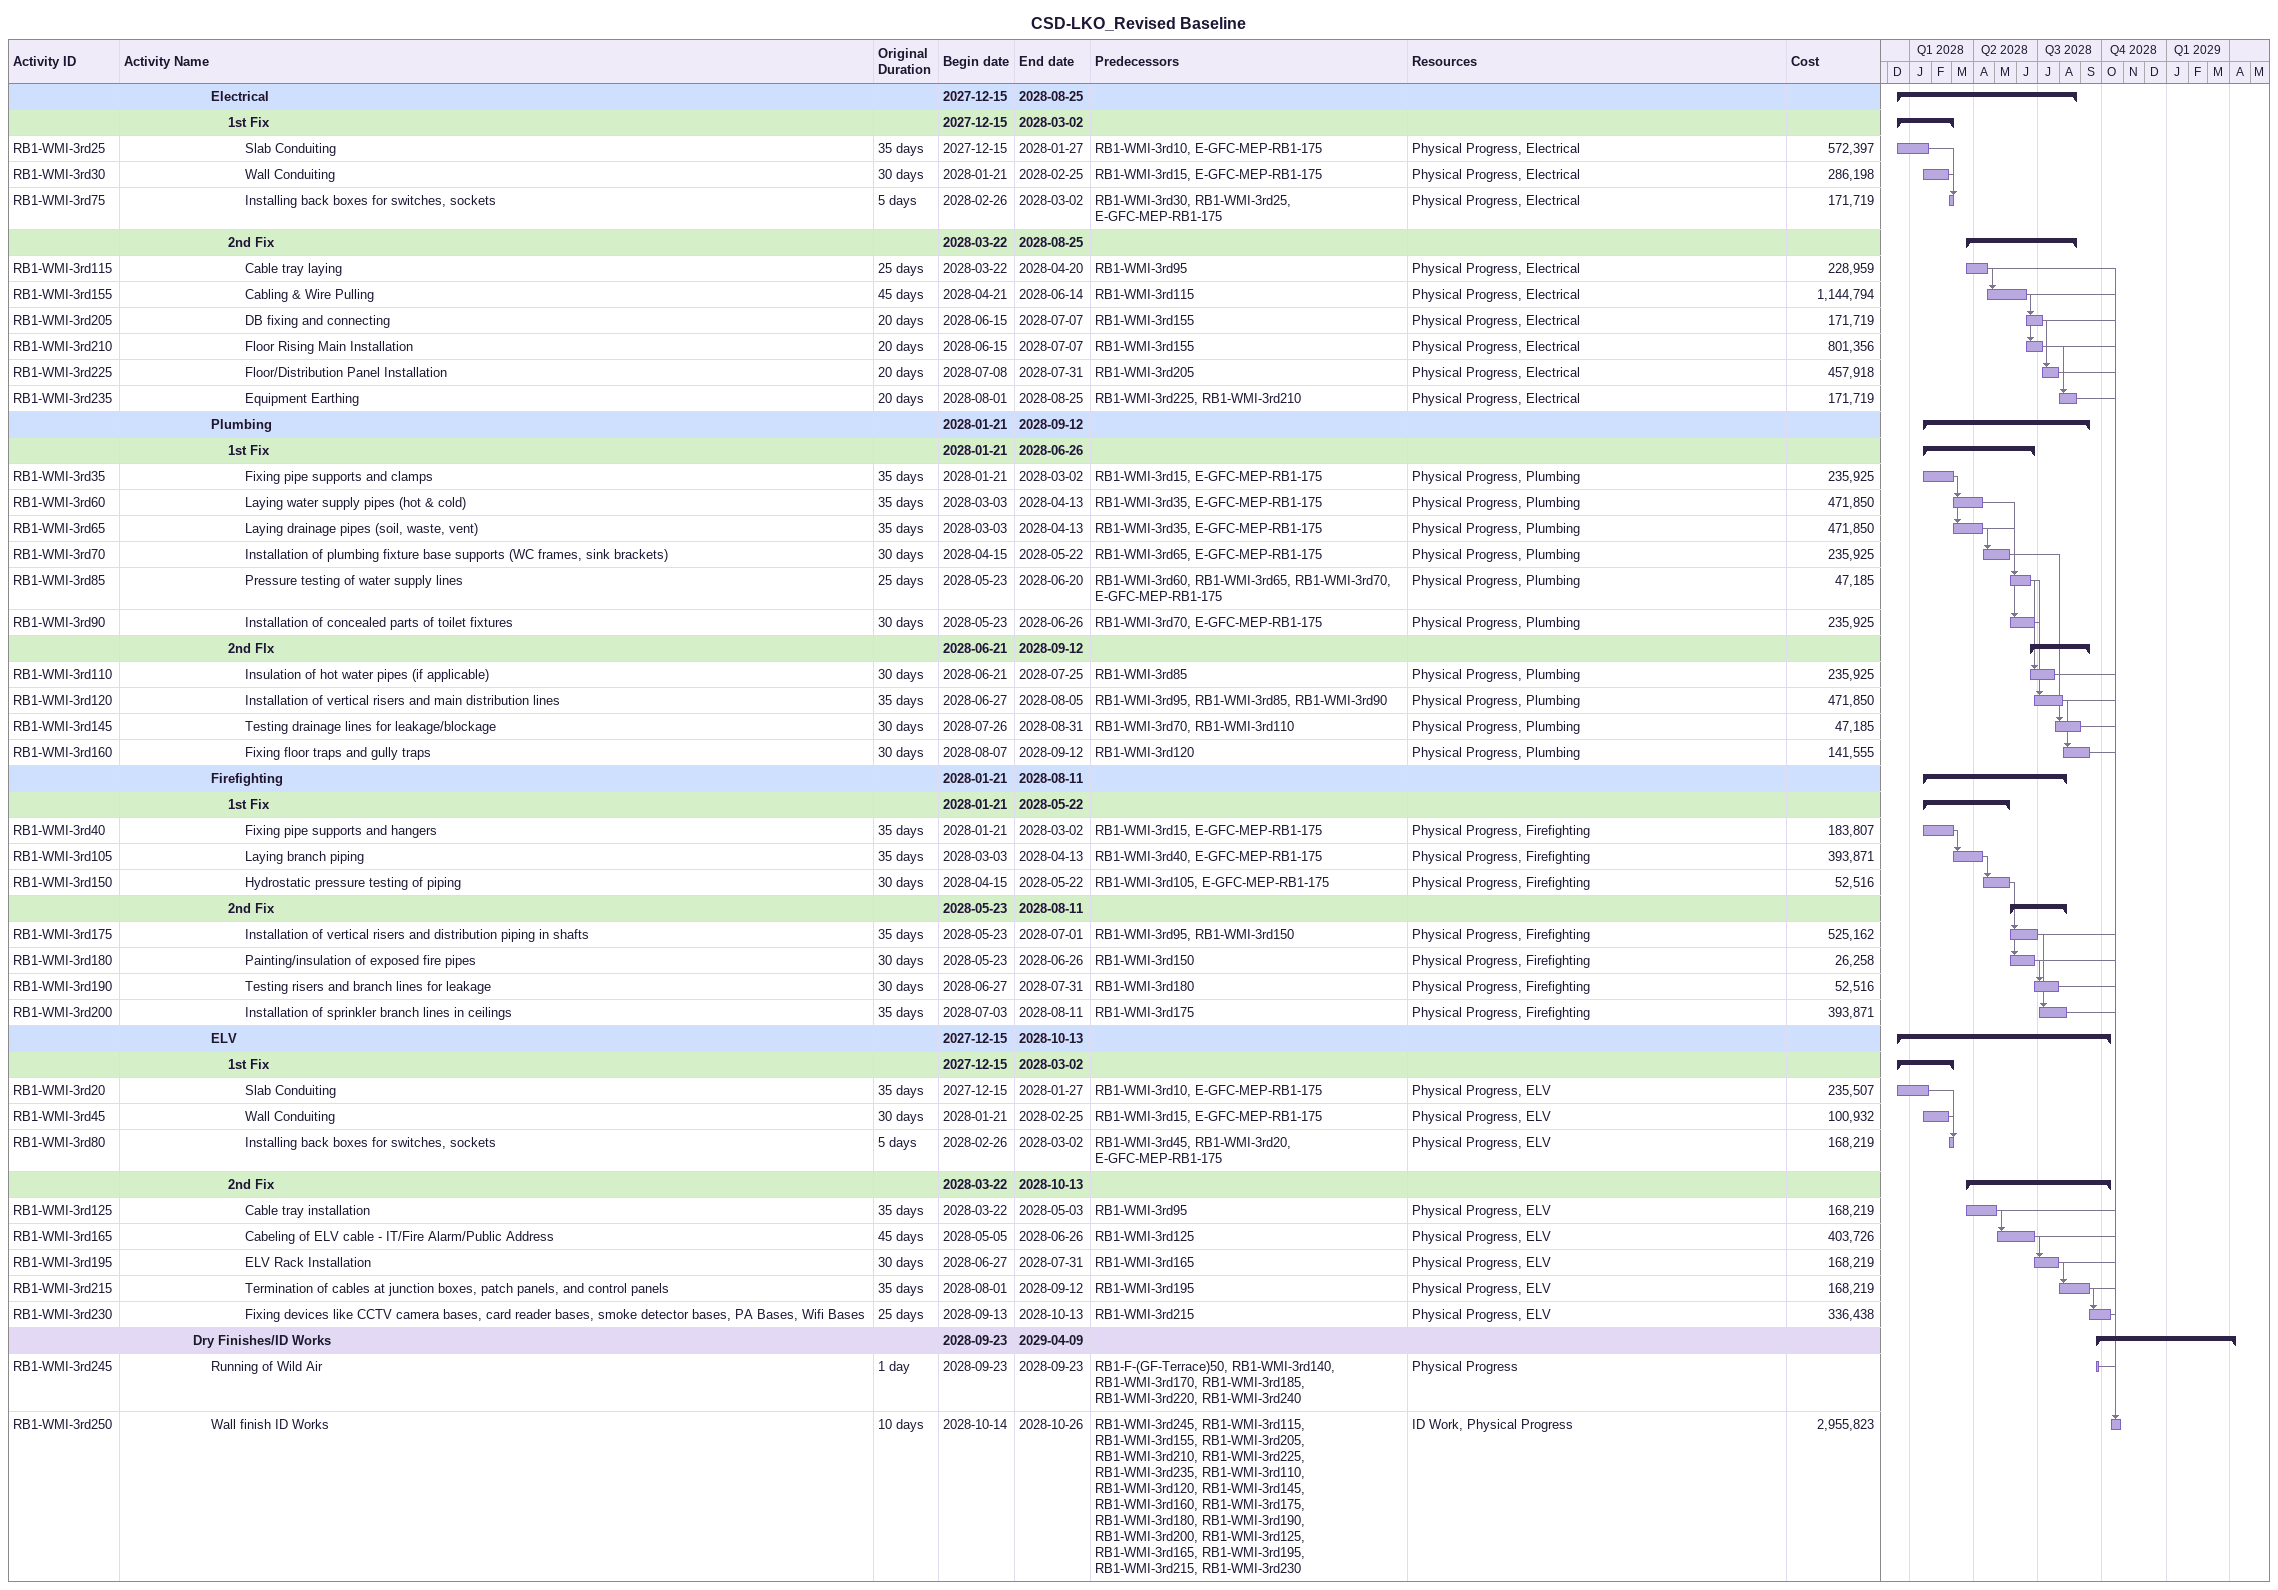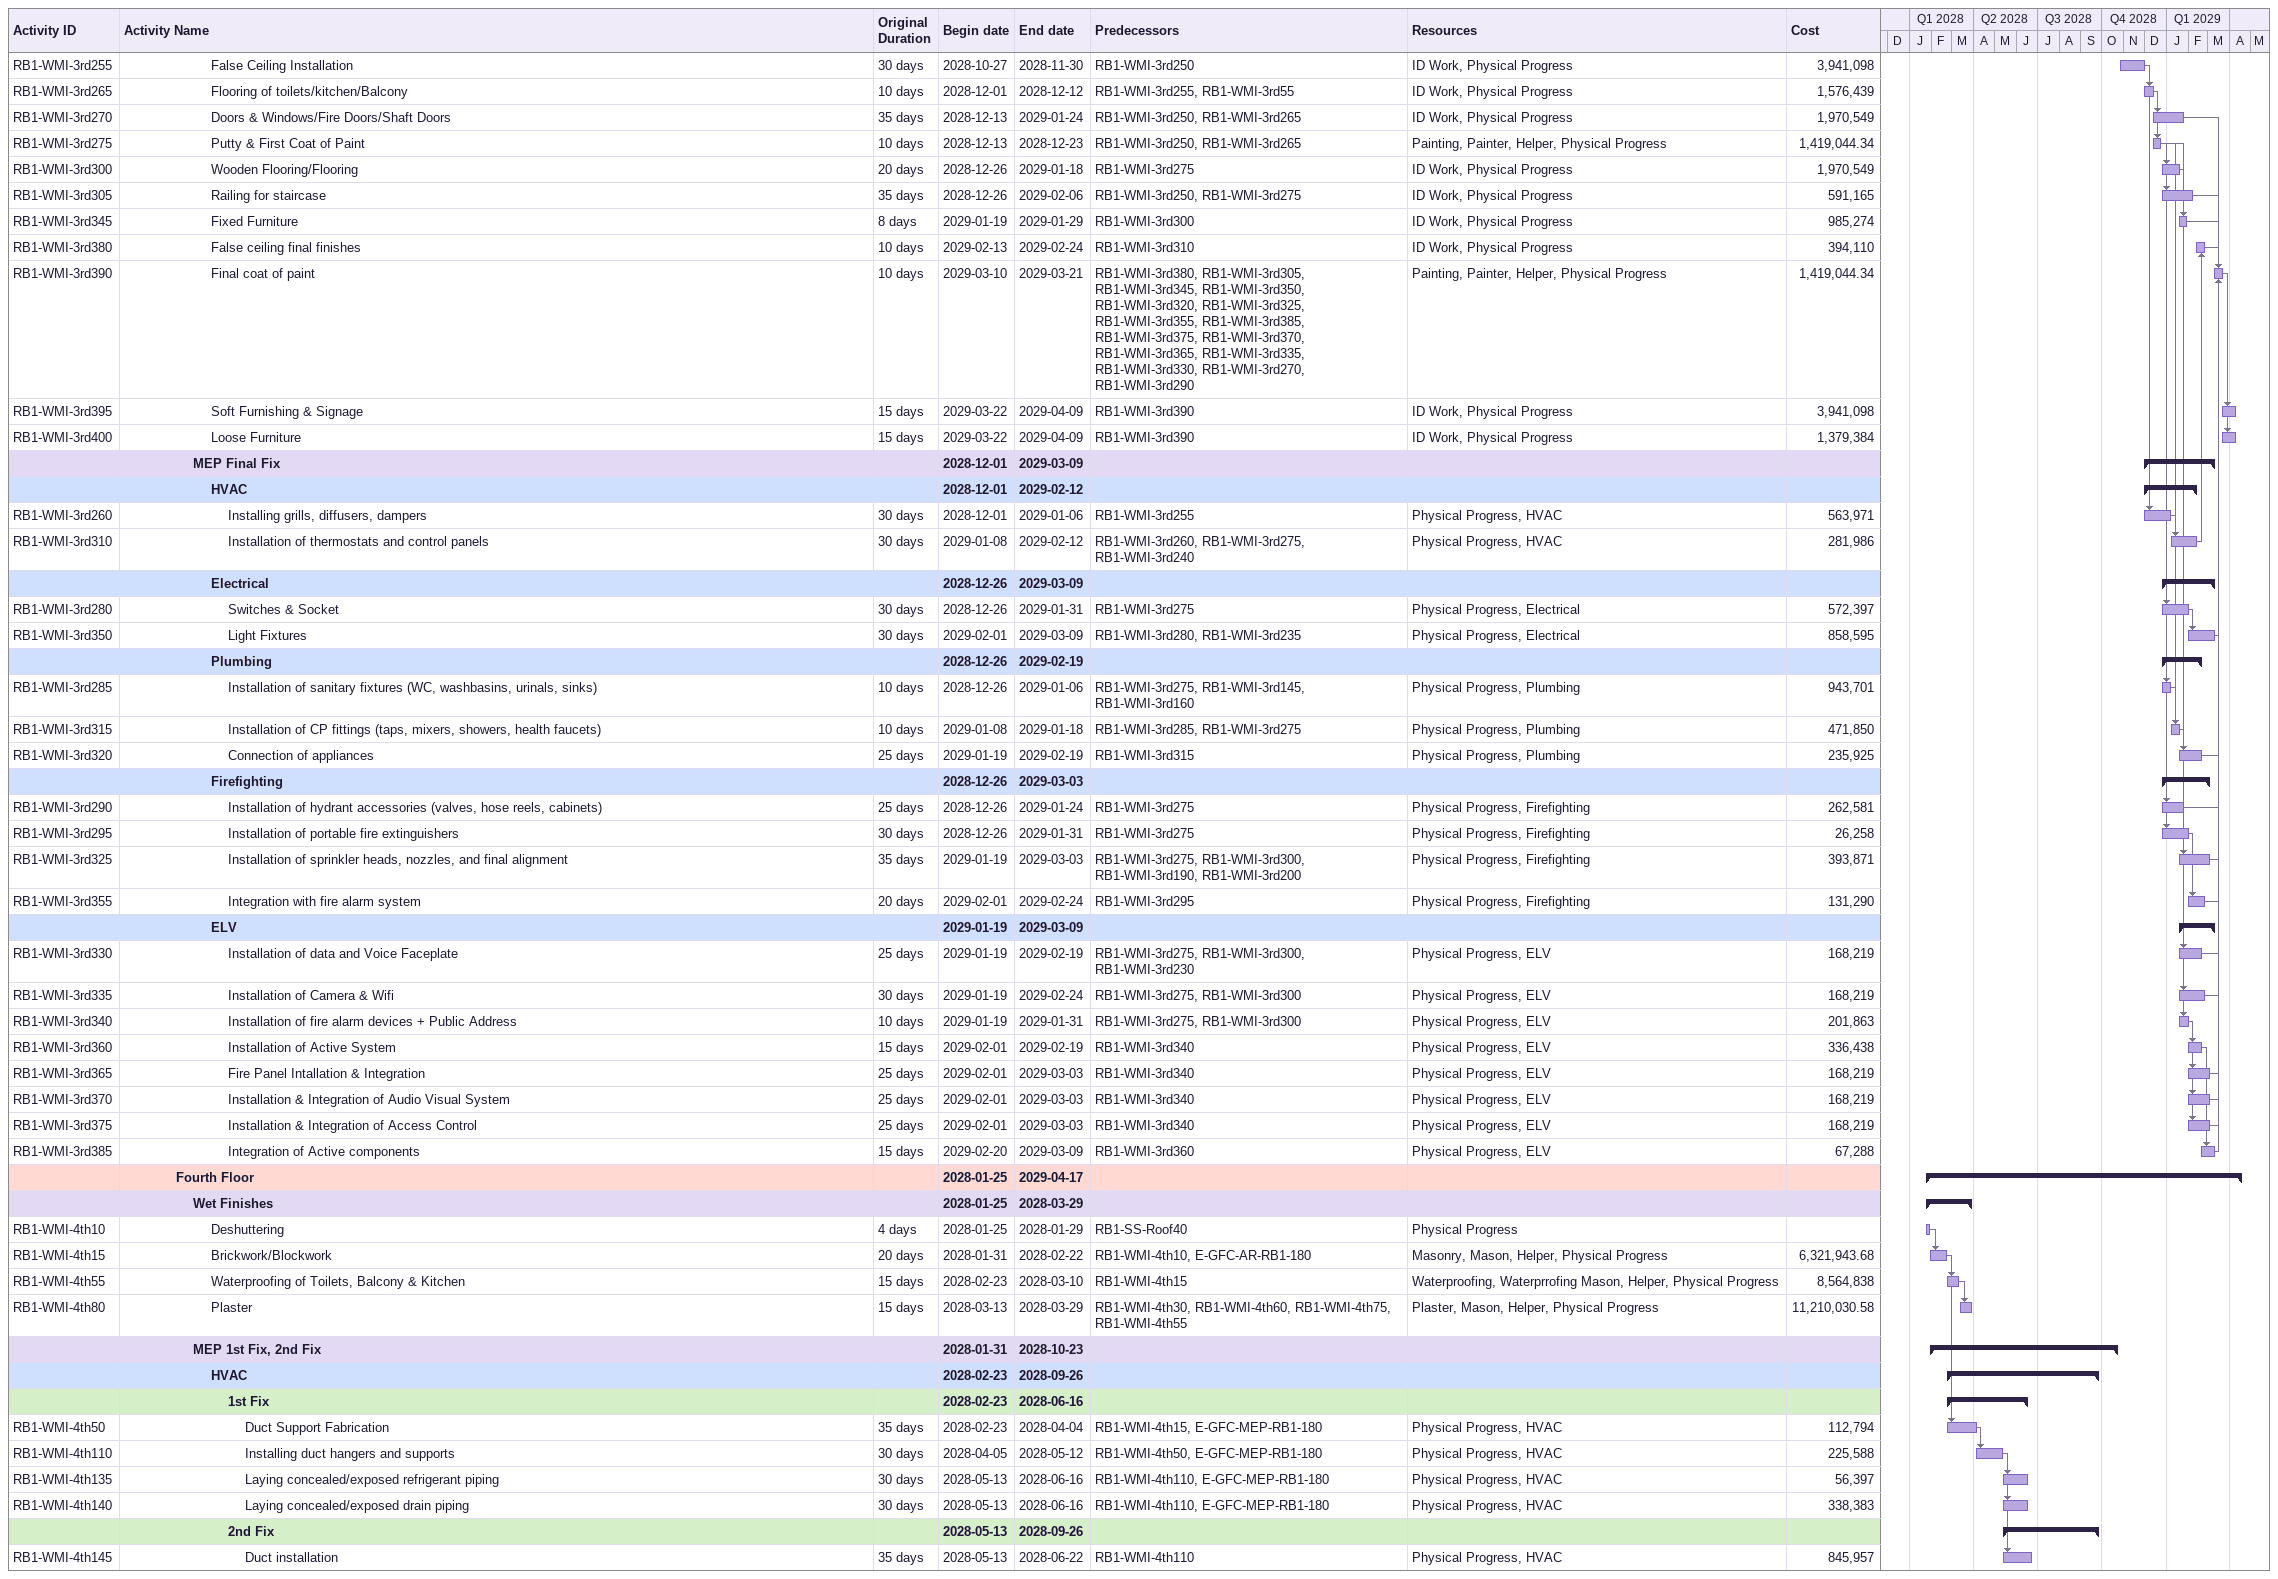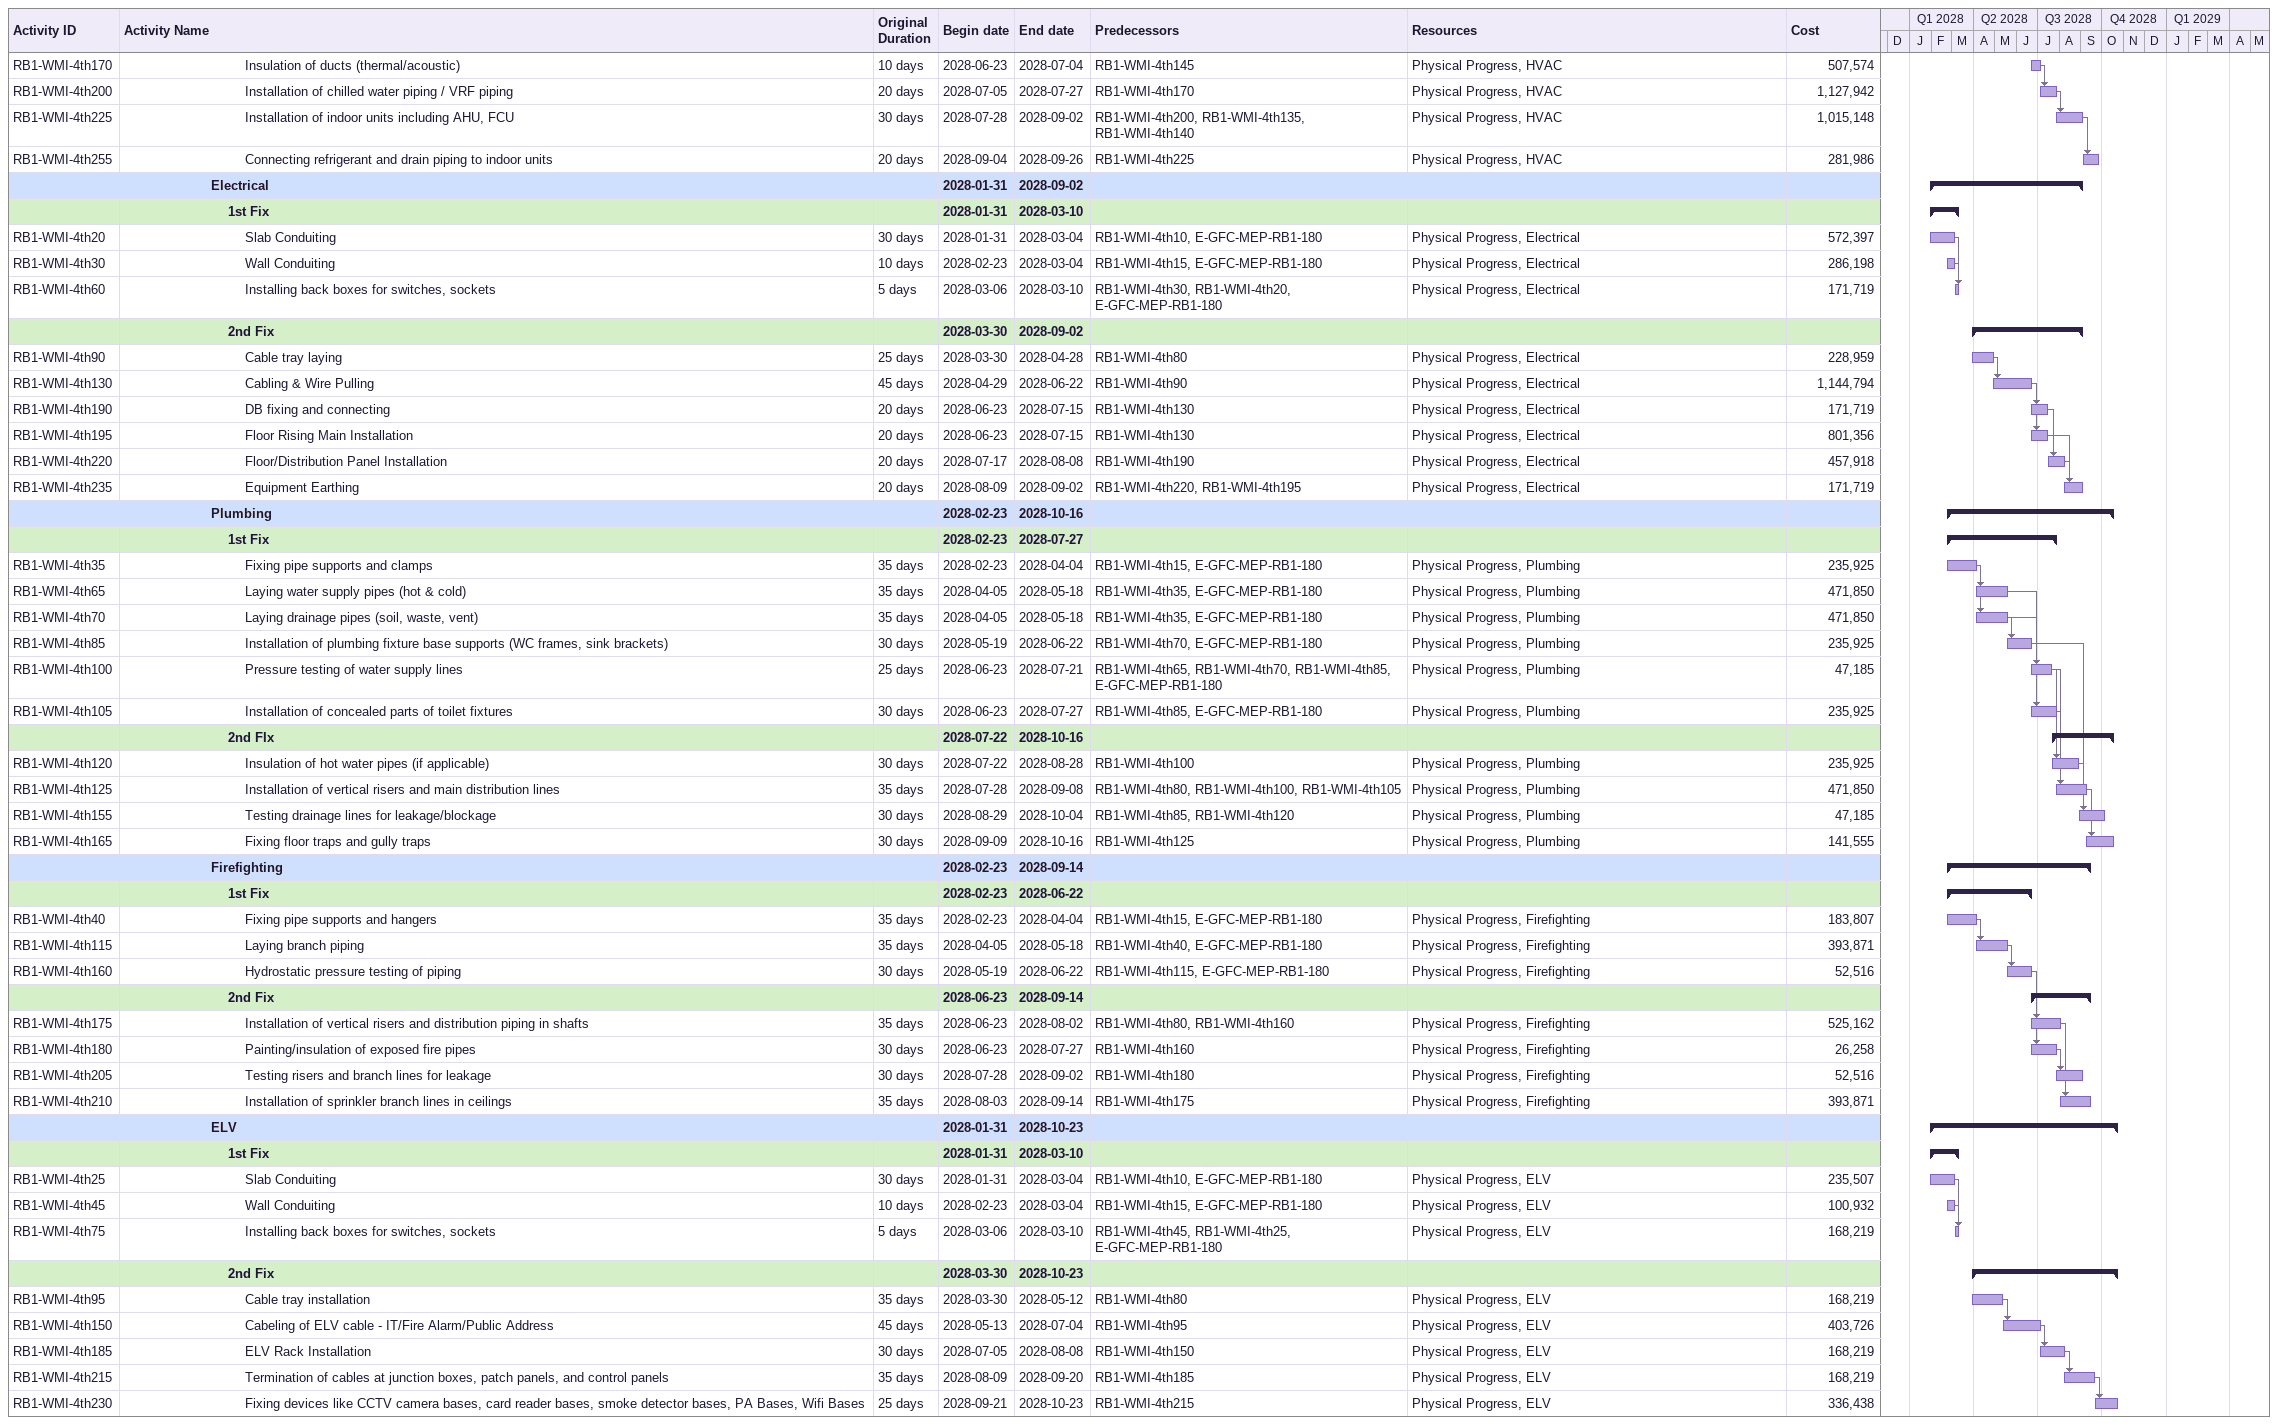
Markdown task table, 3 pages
CSD-LKO_Revised Baseline

| ID | Level | Task | Original duration | Start | Finish | Predecessors | Resources | Cost |
|---|---|---|---|---|---|---|---|---|
|  | 6 | **Electrical** |  | 2027-12-15 | 2028-08-25 |  |  |  |
|  | 7 | **1st Fix** |  | 2027-12-15 | 2028-03-02 |  |  |  |
| RB1-WMI-3rd25 | 8 | Slab Conduiting | 35d | 2027-12-15 | 2028-01-27 | RB1-WMI-3rd10, E-GFC-MEP-RB1-175 | Physical Progress, Electrical | 572397 |
| RB1-WMI-3rd30 | 8 | Wall Conduiting | 30d | 2028-01-21 | 2028-02-25 | RB1-WMI-3rd15, E-GFC-MEP-RB1-175 | Physical Progress, Electrical | 286198 |
| RB1-WMI-3rd75 | 8 | Installing back boxes for switches, sockets | 5d | 2028-02-26 | 2028-03-02 | RB1-WMI-3rd30, RB1-WMI-3rd25, E-GFC-MEP-RB1-175 | Physical Progress, Electrical | 171719 |
|  | 7 | **2nd Fix** |  | 2028-03-22 | 2028-08-25 |  |  |  |
| RB1-WMI-3rd115 | 8 | Cable tray laying | 25d | 2028-03-22 | 2028-04-20 | RB1-WMI-3rd95 | Physical Progress, Electrical | 228959 |
| RB1-WMI-3rd155 | 8 | Cabling & Wire Pulling | 45d | 2028-04-21 | 2028-06-14 | RB1-WMI-3rd115 | Physical Progress, Electrical | 1144794 |
| RB1-WMI-3rd205 | 8 | DB fixing and connecting | 20d | 2028-06-15 | 2028-07-07 | RB1-WMI-3rd155 | Physical Progress, Electrical | 171719 |
| RB1-WMI-3rd210 | 8 | Floor Rising Main Installation | 20d | 2028-06-15 | 2028-07-07 | RB1-WMI-3rd155 | Physical Progress, Electrical | 801356 |
| RB1-WMI-3rd225 | 8 | Floor/Distribution Panel Installation | 20d | 2028-07-08 | 2028-07-31 | RB1-WMI-3rd205 | Physical Progress, Electrical | 457918 |
| RB1-WMI-3rd235 | 8 | Equipment Earthing | 20d | 2028-08-01 | 2028-08-25 | RB1-WMI-3rd225, RB1-WMI-3rd210 | Physical Progress, Electrical | 171719 |
|  | 6 | **Plumbing** |  | 2028-01-21 | 2028-09-12 |  |  |  |
|  | 7 | **1st Fix** |  | 2028-01-21 | 2028-06-26 |  |  |  |
| RB1-WMI-3rd35 | 8 | Fixing pipe supports and clamps | 35d | 2028-01-21 | 2028-03-02 | RB1-WMI-3rd15, E-GFC-MEP-RB1-175 | Physical Progress, Plumbing | 235925 |
| RB1-WMI-3rd60 | 8 | Laying water supply pipes (hot & cold) | 35d | 2028-03-03 | 2028-04-13 | RB1-WMI-3rd35, E-GFC-MEP-RB1-175 | Physical Progress, Plumbing | 471850 |
| RB1-WMI-3rd65 | 8 | Laying drainage pipes (soil, waste, vent) | 35d | 2028-03-03 | 2028-04-13 | RB1-WMI-3rd35, E-GFC-MEP-RB1-175 | Physical Progress, Plumbing | 471850 |
| RB1-WMI-3rd70 | 8 | Installation of plumbing fixture base supports (WC frames, sink brackets) | 30d | 2028-04-15 | 2028-05-22 | RB1-WMI-3rd65, E-GFC-MEP-RB1-175 | Physical Progress, Plumbing | 235925 |
| RB1-WMI-3rd85 | 8 | Pressure testing of water supply lines | 25d | 2028-05-23 | 2028-06-20 | RB1-WMI-3rd60, RB1-WMI-3rd65, RB1-WMI-3rd70, E-GFC-MEP-RB1-175 | Physical Progress, Plumbing | 47185 |
| RB1-WMI-3rd90 | 8 | Installation of concealed parts of toilet fixtures | 30d | 2028-05-23 | 2028-06-26 | RB1-WMI-3rd70, E-GFC-MEP-RB1-175 | Physical Progress, Plumbing | 235925 |
|  | 7 | **2nd FIx** |  | 2028-06-21 | 2028-09-12 |  |  |  |
| RB1-WMI-3rd110 | 8 | Insulation of hot water pipes (if applicable) | 30d | 2028-06-21 | 2028-07-25 | RB1-WMI-3rd85 | Physical Progress, Plumbing | 235925 |
| RB1-WMI-3rd120 | 8 | Installation of vertical risers and main distribution lines | 35d | 2028-06-27 | 2028-08-05 | RB1-WMI-3rd95, RB1-WMI-3rd85, RB1-WMI-3rd90 | Physical Progress, Plumbing | 471850 |
| RB1-WMI-3rd145 | 8 | Testing drainage lines for leakage/blockage | 30d | 2028-07-26 | 2028-08-31 | RB1-WMI-3rd70, RB1-WMI-3rd110 | Physical Progress, Plumbing | 47185 |
| RB1-WMI-3rd160 | 8 | Fixing floor traps and gully traps | 30d | 2028-08-07 | 2028-09-12 | RB1-WMI-3rd120 | Physical Progress, Plumbing | 141555 |
|  | 6 | **Firefighting** |  | 2028-01-21 | 2028-08-11 |  |  |  |
|  | 7 | **1st Fix** |  | 2028-01-21 | 2028-05-22 |  |  |  |
| RB1-WMI-3rd40 | 8 | Fixing pipe supports and hangers | 35d | 2028-01-21 | 2028-03-02 | RB1-WMI-3rd15, E-GFC-MEP-RB1-175 | Physical Progress, Firefighting | 183807 |
| RB1-WMI-3rd105 | 8 | Laying branch piping | 35d | 2028-03-03 | 2028-04-13 | RB1-WMI-3rd40, E-GFC-MEP-RB1-175 | Physical Progress, Firefighting | 393871 |
| RB1-WMI-3rd150 | 8 | Hydrostatic pressure testing of piping | 30d | 2028-04-15 | 2028-05-22 | RB1-WMI-3rd105, E-GFC-MEP-RB1-175 | Physical Progress, Firefighting | 52516 |
|  | 7 | **2nd Fix** |  | 2028-05-23 | 2028-08-11 |  |  |  |
| RB1-WMI-3rd175 | 8 | Installation of vertical risers and distribution piping in shafts | 35d | 2028-05-23 | 2028-07-01 | RB1-WMI-3rd95, RB1-WMI-3rd150 | Physical Progress, Firefighting | 525162 |
| RB1-WMI-3rd180 | 8 | Painting/insulation of exposed fire pipes | 30d | 2028-05-23 | 2028-06-26 | RB1-WMI-3rd150 | Physical Progress, Firefighting | 26258 |
| RB1-WMI-3rd190 | 8 | Testing risers and branch lines for leakage | 30d | 2028-06-27 | 2028-07-31 | RB1-WMI-3rd180 | Physical Progress, Firefighting | 52516 |
| RB1-WMI-3rd200 | 8 | Installation of sprinkler branch lines in ceilings | 35d | 2028-07-03 | 2028-08-11 | RB1-WMI-3rd175 | Physical Progress, Firefighting | 393871 |
|  | 6 | **ELV** |  | 2027-12-15 | 2028-10-13 |  |  |  |
|  | 7 | **1st Fix** |  | 2027-12-15 | 2028-03-02 |  |  |  |
| RB1-WMI-3rd20 | 8 | Slab Conduiting | 35d | 2027-12-15 | 2028-01-27 | RB1-WMI-3rd10, E-GFC-MEP-RB1-175 | Physical Progress, ELV | 235507 |
| RB1-WMI-3rd45 | 8 | Wall Conduiting | 30d | 2028-01-21 | 2028-02-25 | RB1-WMI-3rd15, E-GFC-MEP-RB1-175 | Physical Progress, ELV | 100932 |
| RB1-WMI-3rd80 | 8 | Installing back boxes for switches, sockets | 5d | 2028-02-26 | 2028-03-02 | RB1-WMI-3rd45, RB1-WMI-3rd20, E-GFC-MEP-RB1-175 | Physical Progress, ELV | 168219 |
|  | 7 | **2nd Fix** |  | 2028-03-22 | 2028-10-13 |  |  |  |
| RB1-WMI-3rd125 | 8 | Cable tray installation | 35d | 2028-03-22 | 2028-05-03 | RB1-WMI-3rd95 | Physical Progress, ELV | 168219 |
| RB1-WMI-3rd165 | 8 | Cabeling of ELV cable - IT/Fire Alarm/Public Address | 45d | 2028-05-05 | 2028-06-26 | RB1-WMI-3rd125 | Physical Progress, ELV | 403726 |
| RB1-WMI-3rd195 | 8 | ELV Rack Installation | 30d | 2028-06-27 | 2028-07-31 | RB1-WMI-3rd165 | Physical Progress, ELV | 168219 |
| RB1-WMI-3rd215 | 8 | Termination of cables at junction boxes, patch panels, and control panels | 35d | 2028-08-01 | 2028-09-12 | RB1-WMI-3rd195 | Physical Progress, ELV | 168219 |
| RB1-WMI-3rd230 | 8 | Fixing devices like CCTV camera bases, card reader bases, smoke detector bases, PA Bases, Wifi Bases | 25d | 2028-09-13 | 2028-10-13 | RB1-WMI-3rd215 | Physical Progress, ELV | 336438 |
|  | 5 | **Dry Finishes/ID Works** |  | 2028-09-23 | 2029-04-09 |  |  |  |
| RB1-WMI-3rd245 | 6 | Running of Wild Air | 1d | 2028-09-23 | 2028-09-23 | RB1-F-(GF-Terrace)50, RB1-WMI-3rd140, RB1-WMI-3rd170, RB1-WMI-3rd185, RB1-WMI-3rd220, RB1-WMI-3rd240 | Physical Progress |  |
| RB1-WMI-3rd250 | 6 | Wall finish ID Works | 10d | 2028-10-14 | 2028-10-26 | RB1-WMI-3rd245, RB1-WMI-3rd115, RB1-WMI-3rd155, RB1-WMI-3rd205, RB1-WMI-3rd210, RB1-WMI-3rd225, RB1-WMI-3rd235, RB1-WMI-3rd110, RB1-WMI-3rd120, RB1-WMI-3rd145, RB1-WMI-3rd160, RB1-WMI-3rd175, RB1-WMI-3rd180, RB1-WMI-3rd190, RB1-WMI-3rd200, RB1-WMI-3rd125, RB1-WMI-3rd165, RB1-WMI-3rd195, RB1-WMI-3rd215, RB1-WMI-3rd230 | ID Work, Physical Progress | 2955823 |
| RB1-WMI-3rd255 | 6 | False Ceiling Installation | 30d | 2028-10-27 | 2028-11-30 | RB1-WMI-3rd250 | ID Work, Physical Progress | 3941098 |
| RB1-WMI-3rd265 | 6 | Flooring of toilets/kitchen/Balcony | 10d | 2028-12-01 | 2028-12-12 | RB1-WMI-3rd255, RB1-WMI-3rd55 | ID Work, Physical Progress | 1576439 |
| RB1-WMI-3rd270 | 6 | Doors & Windows/Fire Doors/Shaft Doors | 35d | 2028-12-13 | 2029-01-24 | RB1-WMI-3rd250, RB1-WMI-3rd265 | ID Work, Physical Progress | 1970549 |
| RB1-WMI-3rd275 | 6 | Putty & First Coat of Paint | 10d | 2028-12-13 | 2028-12-23 | RB1-WMI-3rd250, RB1-WMI-3rd265 | Painting, Painter, Helper, Physical Progress | 1419044.34 |
| RB1-WMI-3rd300 | 6 | Wooden Flooring/Flooring | 20d | 2028-12-26 | 2029-01-18 | RB1-WMI-3rd275 | ID Work, Physical Progress | 1970549 |
| RB1-WMI-3rd305 | 6 | Railing for staircase | 35d | 2028-12-26 | 2029-02-06 | RB1-WMI-3rd250, RB1-WMI-3rd275 | ID Work, Physical Progress | 591165 |
| RB1-WMI-3rd345 | 6 | Fixed Furniture | 8d | 2029-01-19 | 2029-01-29 | RB1-WMI-3rd300 | ID Work, Physical Progress | 985274 |
| RB1-WMI-3rd380 | 6 | False ceiling final finishes | 10d | 2029-02-13 | 2029-02-24 | RB1-WMI-3rd310 | ID Work, Physical Progress | 394110 |
| RB1-WMI-3rd390 | 6 | Final coat of paint | 10d | 2029-03-10 | 2029-03-21 | RB1-WMI-3rd380, RB1-WMI-3rd305, RB1-WMI-3rd345, RB1-WMI-3rd350, RB1-WMI-3rd320, RB1-WMI-3rd325, RB1-WMI-3rd355, RB1-WMI-3rd385, RB1-WMI-3rd375, RB1-WMI-3rd370, RB1-WMI-3rd365, RB1-WMI-3rd335, RB1-WMI-3rd330, RB1-WMI-3rd270, RB1-WMI-3rd290 | Painting, Painter, Helper, Physical Progress | 1419044.34 |
| RB1-WMI-3rd395 | 6 | Soft Furnishing & Signage | 15d | 2029-03-22 | 2029-04-09 | RB1-WMI-3rd390 | ID Work, Physical Progress | 3941098 |
| RB1-WMI-3rd400 | 6 | Loose Furniture | 15d | 2029-03-22 | 2029-04-09 | RB1-WMI-3rd390 | ID Work, Physical Progress | 1379384 |
|  | 5 | **MEP Final Fix** |  | 2028-12-01 | 2029-03-09 |  |  |  |
|  | 6 | **HVAC** |  | 2028-12-01 | 2029-02-12 |  |  |  |
| RB1-WMI-3rd260 | 7 | Installing grills, diffusers, dampers | 30d | 2028-12-01 | 2029-01-06 | RB1-WMI-3rd255 | Physical Progress, HVAC | 563971 |
| RB1-WMI-3rd310 | 7 | Installation of thermostats and control panels | 30d | 2029-01-08 | 2029-02-12 | RB1-WMI-3rd260, RB1-WMI-3rd275, RB1-WMI-3rd240 | Physical Progress, HVAC | 281986 |
|  | 6 | **Electrical** |  | 2028-12-26 | 2029-03-09 |  |  |  |
| RB1-WMI-3rd280 | 7 | Switches & Socket | 30d | 2028-12-26 | 2029-01-31 | RB1-WMI-3rd275 | Physical Progress, Electrical | 572397 |
| RB1-WMI-3rd350 | 7 | Light Fixtures | 30d | 2029-02-01 | 2029-03-09 | RB1-WMI-3rd280, RB1-WMI-3rd235 | Physical Progress, Electrical | 858595 |
|  | 6 | **Plumbing** |  | 2028-12-26 | 2029-02-19 |  |  |  |
| RB1-WMI-3rd285 | 7 | Installation of sanitary fixtures (WC, washbasins, urinals, sinks) | 10d | 2028-12-26 | 2029-01-06 | RB1-WMI-3rd275, RB1-WMI-3rd145, RB1-WMI-3rd160 | Physical Progress, Plumbing | 943701 |
| RB1-WMI-3rd315 | 7 | Installation of CP fittings (taps, mixers, showers, health faucets) | 10d | 2029-01-08 | 2029-01-18 | RB1-WMI-3rd285, RB1-WMI-3rd275 | Physical Progress, Plumbing | 471850 |
| RB1-WMI-3rd320 | 7 | Connection of appliances | 25d | 2029-01-19 | 2029-02-19 | RB1-WMI-3rd315 | Physical Progress, Plumbing | 235925 |
|  | 6 | **Firefighting** |  | 2028-12-26 | 2029-03-03 |  |  |  |
| RB1-WMI-3rd290 | 7 | Installation of hydrant accessories (valves, hose reels, cabinets) | 25d | 2028-12-26 | 2029-01-24 | RB1-WMI-3rd275 | Physical Progress, Firefighting | 262581 |
| RB1-WMI-3rd295 | 7 | Installation of portable fire extinguishers | 30d | 2028-12-26 | 2029-01-31 | RB1-WMI-3rd275 | Physical Progress, Firefighting | 26258 |
| RB1-WMI-3rd325 | 7 | Installation of sprinkler heads, nozzles, and final alignment | 35d | 2029-01-19 | 2029-03-03 | RB1-WMI-3rd275, RB1-WMI-3rd300, RB1-WMI-3rd190, RB1-WMI-3rd200 | Physical Progress, Firefighting | 393871 |
| RB1-WMI-3rd355 | 7 | Integration with fire alarm system | 20d | 2029-02-01 | 2029-02-24 | RB1-WMI-3rd295 | Physical Progress, Firefighting | 131290 |
|  | 6 | **ELV** |  | 2029-01-19 | 2029-03-09 |  |  |  |
| RB1-WMI-3rd330 | 7 | Installation of data and Voice Faceplate | 25d | 2029-01-19 | 2029-02-19 | RB1-WMI-3rd275, RB1-WMI-3rd300, RB1-WMI-3rd230 | Physical Progress, ELV | 168219 |
| RB1-WMI-3rd335 | 7 | Installation of Camera & Wifi | 30d | 2029-01-19 | 2029-02-24 | RB1-WMI-3rd275, RB1-WMI-3rd300 | Physical Progress, ELV | 168219 |
| RB1-WMI-3rd340 | 7 | Installation of fire alarm devices + Public Address | 10d | 2029-01-19 | 2029-01-31 | RB1-WMI-3rd275, RB1-WMI-3rd300 | Physical Progress, ELV | 201863 |
| RB1-WMI-3rd360 | 7 | Installation of Active System | 15d | 2029-02-01 | 2029-02-19 | RB1-WMI-3rd340 | Physical Progress, ELV | 336438 |
| RB1-WMI-3rd365 | 7 | Fire Panel Intallation & Integration | 25d | 2029-02-01 | 2029-03-03 | RB1-WMI-3rd340 | Physical Progress, ELV | 168219 |
| RB1-WMI-3rd370 | 7 | Installation & Integration of Audio Visual System | 25d | 2029-02-01 | 2029-03-03 | RB1-WMI-3rd340 | Physical Progress, ELV | 168219 |
| RB1-WMI-3rd375 | 7 | Installation & Integration of Access Control | 25d | 2029-02-01 | 2029-03-03 | RB1-WMI-3rd340 | Physical Progress, ELV | 168219 |
| RB1-WMI-3rd385 | 7 | Integration of Active components | 15d | 2029-02-20 | 2029-03-09 | RB1-WMI-3rd360 | Physical Progress, ELV | 67288 |
|  | 4 | **Fourth Floor** |  | 2028-01-25 | 2029-04-17 |  |  |  |
|  | 5 | **Wet Finishes** |  | 2028-01-25 | 2028-03-29 |  |  |  |
| RB1-WMI-4th10 | 6 | Deshuttering | 4d | 2028-01-25 | 2028-01-29 | RB1-SS-Roof40 | Physical Progress |  |
| RB1-WMI-4th15 | 6 | Brickwork/Blockwork | 20d | 2028-01-31 | 2028-02-22 | RB1-WMI-4th10, E-GFC-AR-RB1-180 | Masonry, Mason, Helper, Physical Progress | 6321943.68 |
| RB1-WMI-4th55 | 6 | Waterproofing of Toilets, Balcony & Kitchen | 15d | 2028-02-23 | 2028-03-10 | RB1-WMI-4th15 | Waterproofing, Waterprrofing Mason, Helper, Physical Progress | 8564838 |
| RB1-WMI-4th80 | 6 | Plaster | 15d | 2028-03-13 | 2028-03-29 | RB1-WMI-4th30, RB1-WMI-4th60, RB1-WMI-4th75, RB1-WMI-4th55 | Plaster, Mason, Helper, Physical Progress | 11210030.58 |
|  | 5 | **MEP 1st Fix, 2nd Fix** |  | 2028-01-31 | 2028-10-23 |  |  |  |
|  | 6 | **HVAC** |  | 2028-02-23 | 2028-09-26 |  |  |  |
|  | 7 | **1st Fix** |  | 2028-02-23 | 2028-06-16 |  |  |  |
| RB1-WMI-4th50 | 8 | Duct Support Fabrication | 35d | 2028-02-23 | 2028-04-04 | RB1-WMI-4th15, E-GFC-MEP-RB1-180 | Physical Progress, HVAC | 112794 |
| RB1-WMI-4th110 | 8 | Installing duct hangers and supports | 30d | 2028-04-05 | 2028-05-12 | RB1-WMI-4th50, E-GFC-MEP-RB1-180 | Physical Progress, HVAC | 225588 |
| RB1-WMI-4th135 | 8 | Laying concealed/exposed refrigerant piping | 30d | 2028-05-13 | 2028-06-16 | RB1-WMI-4th110, E-GFC-MEP-RB1-180 | Physical Progress, HVAC | 56397 |
| RB1-WMI-4th140 | 8 | Laying concealed/exposed drain piping | 30d | 2028-05-13 | 2028-06-16 | RB1-WMI-4th110, E-GFC-MEP-RB1-180 | Physical Progress, HVAC | 338383 |
|  | 7 | **2nd Fix** |  | 2028-05-13 | 2028-09-26 |  |  |  |
| RB1-WMI-4th145 | 8 | Duct installation | 35d | 2028-05-13 | 2028-06-22 | RB1-WMI-4th110 | Physical Progress, HVAC | 845957 |
| RB1-WMI-4th170 | 8 | Insulation of ducts (thermal/acoustic) | 10d | 2028-06-23 | 2028-07-04 | RB1-WMI-4th145 | Physical Progress, HVAC | 507574 |
| RB1-WMI-4th200 | 8 | Installation of chilled water piping / VRF piping | 20d | 2028-07-05 | 2028-07-27 | RB1-WMI-4th170 | Physical Progress, HVAC | 1127942 |
| RB1-WMI-4th225 | 8 | Installation of indoor units including AHU, FCU | 30d | 2028-07-28 | 2028-09-02 | RB1-WMI-4th200, RB1-WMI-4th135, RB1-WMI-4th140 | Physical Progress, HVAC | 1015148 |
| RB1-WMI-4th255 | 8 | Connecting refrigerant and drain piping to indoor units | 20d | 2028-09-04 | 2028-09-26 | RB1-WMI-4th225 | Physical Progress, HVAC | 281986 |
|  | 6 | **Electrical** |  | 2028-01-31 | 2028-09-02 |  |  |  |
|  | 7 | **1st Fix** |  | 2028-01-31 | 2028-03-10 |  |  |  |
| RB1-WMI-4th20 | 8 | Slab Conduiting | 30d | 2028-01-31 | 2028-03-04 | RB1-WMI-4th10, E-GFC-MEP-RB1-180 | Physical Progress, Electrical | 572397 |
| RB1-WMI-4th30 | 8 | Wall Conduiting | 10d | 2028-02-23 | 2028-03-04 | RB1-WMI-4th15, E-GFC-MEP-RB1-180 | Physical Progress, Electrical | 286198 |
| RB1-WMI-4th60 | 8 | Installing back boxes for switches, sockets | 5d | 2028-03-06 | 2028-03-10 | RB1-WMI-4th30, RB1-WMI-4th20, E-GFC-MEP-RB1-180 | Physical Progress, Electrical | 171719 |
|  | 7 | **2nd Fix** |  | 2028-03-30 | 2028-09-02 |  |  |  |
| RB1-WMI-4th90 | 8 | Cable tray laying | 25d | 2028-03-30 | 2028-04-28 | RB1-WMI-4th80 | Physical Progress, Electrical | 228959 |
| RB1-WMI-4th130 | 8 | Cabling & Wire Pulling | 45d | 2028-04-29 | 2028-06-22 | RB1-WMI-4th90 | Physical Progress, Electrical | 1144794 |
| RB1-WMI-4th190 | 8 | DB fixing and connecting | 20d | 2028-06-23 | 2028-07-15 | RB1-WMI-4th130 | Physical Progress, Electrical | 171719 |
| RB1-WMI-4th195 | 8 | Floor Rising Main Installation | 20d | 2028-06-23 | 2028-07-15 | RB1-WMI-4th130 | Physical Progress, Electrical | 801356 |
| RB1-WMI-4th220 | 8 | Floor/Distribution Panel Installation | 20d | 2028-07-17 | 2028-08-08 | RB1-WMI-4th190 | Physical Progress, Electrical | 457918 |
| RB1-WMI-4th235 | 8 | Equipment Earthing | 20d | 2028-08-09 | 2028-09-02 | RB1-WMI-4th220, RB1-WMI-4th195 | Physical Progress, Electrical | 171719 |
|  | 6 | **Plumbing** |  | 2028-02-23 | 2028-10-16 |  |  |  |
|  | 7 | **1st Fix** |  | 2028-02-23 | 2028-07-27 |  |  |  |
| RB1-WMI-4th35 | 8 | Fixing pipe supports and clamps | 35d | 2028-02-23 | 2028-04-04 | RB1-WMI-4th15, E-GFC-MEP-RB1-180 | Physical Progress, Plumbing | 235925 |
| RB1-WMI-4th65 | 8 | Laying water supply pipes (hot & cold) | 35d | 2028-04-05 | 2028-05-18 | RB1-WMI-4th35, E-GFC-MEP-RB1-180 | Physical Progress, Plumbing | 471850 |
| RB1-WMI-4th70 | 8 | Laying drainage pipes (soil, waste, vent) | 35d | 2028-04-05 | 2028-05-18 | RB1-WMI-4th35, E-GFC-MEP-RB1-180 | Physical Progress, Plumbing | 471850 |
| RB1-WMI-4th85 | 8 | Installation of plumbing fixture base supports (WC frames, sink brackets) | 30d | 2028-05-19 | 2028-06-22 | RB1-WMI-4th70, E-GFC-MEP-RB1-180 | Physical Progress, Plumbing | 235925 |
| RB1-WMI-4th100 | 8 | Pressure testing of water supply lines | 25d | 2028-06-23 | 2028-07-21 | RB1-WMI-4th65, RB1-WMI-4th70, RB1-WMI-4th85, E-GFC-MEP-RB1-180 | Physical Progress, Plumbing | 47185 |
| RB1-WMI-4th105 | 8 | Installation of concealed parts of toilet fixtures | 30d | 2028-06-23 | 2028-07-27 | RB1-WMI-4th85, E-GFC-MEP-RB1-180 | Physical Progress, Plumbing | 235925 |
|  | 7 | **2nd FIx** |  | 2028-07-22 | 2028-10-16 |  |  |  |
| RB1-WMI-4th120 | 8 | Insulation of hot water pipes (if applicable) | 30d | 2028-07-22 | 2028-08-28 | RB1-WMI-4th100 | Physical Progress, Plumbing | 235925 |
| RB1-WMI-4th125 | 8 | Installation of vertical risers and main distribution lines | 35d | 2028-07-28 | 2028-09-08 | RB1-WMI-4th80, RB1-WMI-4th100, RB1-WMI-4th105 | Physical Progress, Plumbing | 471850 |
| RB1-WMI-4th155 | 8 | Testing drainage lines for leakage/blockage | 30d | 2028-08-29 | 2028-10-04 | RB1-WMI-4th85, RB1-WMI-4th120 | Physical Progress, Plumbing | 47185 |
| RB1-WMI-4th165 | 8 | Fixing floor traps and gully traps | 30d | 2028-09-09 | 2028-10-16 | RB1-WMI-4th125 | Physical Progress, Plumbing | 141555 |
|  | 6 | **Firefighting** |  | 2028-02-23 | 2028-09-14 |  |  |  |
|  | 7 | **1st Fix** |  | 2028-02-23 | 2028-06-22 |  |  |  |
| RB1-WMI-4th40 | 8 | Fixing pipe supports and hangers | 35d | 2028-02-23 | 2028-04-04 | RB1-WMI-4th15, E-GFC-MEP-RB1-180 | Physical Progress, Firefighting | 183807 |
| RB1-WMI-4th115 | 8 | Laying branch piping | 35d | 2028-04-05 | 2028-05-18 | RB1-WMI-4th40, E-GFC-MEP-RB1-180 | Physical Progress, Firefighting | 393871 |
| RB1-WMI-4th160 | 8 | Hydrostatic pressure testing of piping | 30d | 2028-05-19 | 2028-06-22 | RB1-WMI-4th115, E-GFC-MEP-RB1-180 | Physical Progress, Firefighting | 52516 |
|  | 7 | **2nd Fix** |  | 2028-06-23 | 2028-09-14 |  |  |  |
| RB1-WMI-4th175 | 8 | Installation of vertical risers and distribution piping in shafts | 35d | 2028-06-23 | 2028-08-02 | RB1-WMI-4th80, RB1-WMI-4th160 | Physical Progress, Firefighting | 525162 |
| RB1-WMI-4th180 | 8 | Painting/insulation of exposed fire pipes | 30d | 2028-06-23 | 2028-07-27 | RB1-WMI-4th160 | Physical Progress, Firefighting | 26258 |
| RB1-WMI-4th205 | 8 | Testing risers and branch lines for leakage | 30d | 2028-07-28 | 2028-09-02 | RB1-WMI-4th180 | Physical Progress, Firefighting | 52516 |
| RB1-WMI-4th210 | 8 | Installation of sprinkler branch lines in ceilings | 35d | 2028-08-03 | 2028-09-14 | RB1-WMI-4th175 | Physical Progress, Firefighting | 393871 |
|  | 6 | **ELV** |  | 2028-01-31 | 2028-10-23 |  |  |  |
|  | 7 | **1st Fix** |  | 2028-01-31 | 2028-03-10 |  |  |  |
| RB1-WMI-4th25 | 8 | Slab Conduiting | 30d | 2028-01-31 | 2028-03-04 | RB1-WMI-4th10, E-GFC-MEP-RB1-180 | Physical Progress, ELV | 235507 |
| RB1-WMI-4th45 | 8 | Wall Conduiting | 10d | 2028-02-23 | 2028-03-04 | RB1-WMI-4th15, E-GFC-MEP-RB1-180 | Physical Progress, ELV | 100932 |
| RB1-WMI-4th75 | 8 | Installing back boxes for switches, sockets | 5d | 2028-03-06 | 2028-03-10 | RB1-WMI-4th45, RB1-WMI-4th25, E-GFC-MEP-RB1-180 | Physical Progress, ELV | 168219 |
|  | 7 | **2nd Fix** |  | 2028-03-30 | 2028-10-23 |  |  |  |
| RB1-WMI-4th95 | 8 | Cable tray installation | 35d | 2028-03-30 | 2028-05-12 | RB1-WMI-4th80 | Physical Progress, ELV | 168219 |
| RB1-WMI-4th150 | 8 | Cabeling of ELV cable - IT/Fire Alarm/Public Address | 45d | 2028-05-13 | 2028-07-04 | RB1-WMI-4th95 | Physical Progress, ELV | 403726 |
| RB1-WMI-4th185 | 8 | ELV Rack Installation | 30d | 2028-07-05 | 2028-08-08 | RB1-WMI-4th150 | Physical Progress, ELV | 168219 |
| RB1-WMI-4th215 | 8 | Termination of cables at junction boxes, patch panels, and control panels | 35d | 2028-08-09 | 2028-09-20 | RB1-WMI-4th185 | Physical Progress, ELV | 168219 |
| RB1-WMI-4th230 | 8 | Fixing devices like CCTV camera bases, card reader bases, smoke detector bases, PA Bases, Wifi Bases | 25d | 2028-09-21 | 2028-10-23 | RB1-WMI-4th215 | Physical Progress, ELV | 336438 |
